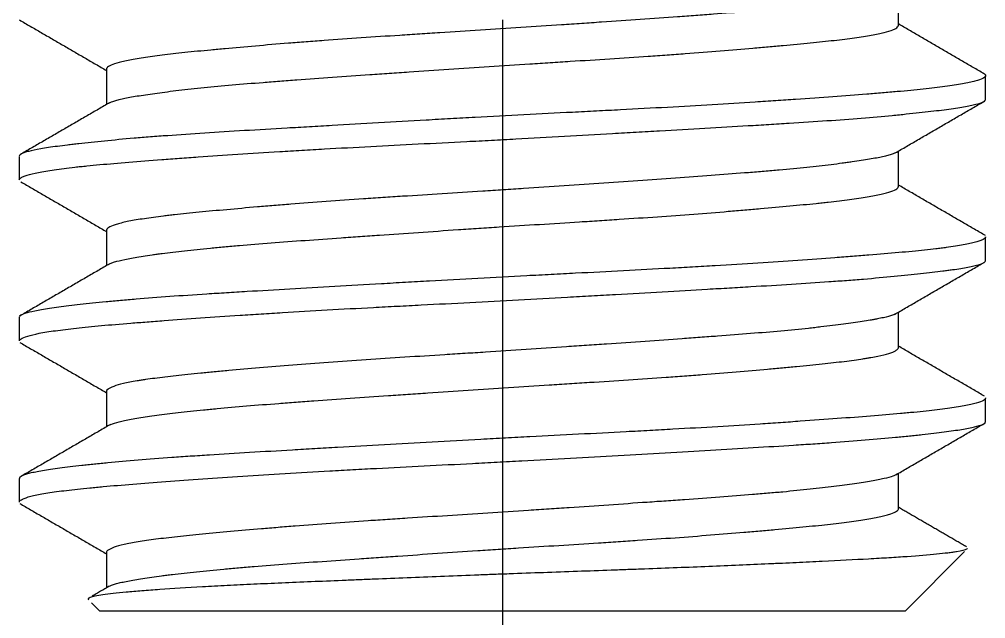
# Model space of a CAD drawing. Extents: x 0 to 1128, y 0 to 827.
# Drawn here: x 707.6 to 713.6, y 201.73 to 205.45 of the extents above; entities that cross this region are included whole.
import ezdxf

# ---------------------------------------------------------------- set-up
doc = ezdxf.new("R2010")
doc.units = 0
doc.header["$LTSCALE"] = 10
doc.header["$MEASUREMENT"] = 0
doc.linetypes.add('CENTER', pattern=[2, 1.25, -0.25, 0.25, -0.25])
doc.layers.add('1', color=7, linetype='CONTINUOUS')

msp = doc.modelspace()

# ---------------------------------------------------------------- linework, layer by layer
at = {"layer": '1', "color": 1, "linetype": 'CENTER', "lineweight": -3, "ltscale": 3}
msp.add_line((710.6018, 430.4493), (710.6018, 195.1403), dxfattribs=at)
at = {"layer": '1', "color": 7, "linetype": 'Continuous', "lineweight": -3}
for p, q in [((713.0603, 205.4149), (713.0603, 205.6351)), ((708.1433, 205.1438), (708.1433, 204.9242)), ((713.6018, 204.9567), (713.6018, 205.1029)), ((713.0603, 204.4154), (713.0603, 204.635)), ((707.6018, 204.6022), (707.6018, 204.4571)), ((708.1433, 204.1441), (708.1433, 203.9241)), ((713.6018, 203.9567), (713.6018, 204.1022)), ((707.6018, 203.6029), (707.6018, 203.4564)), ((713.0603, 203.4151), (713.0603, 203.6352)), ((708.1433, 203.1442), (708.1433, 202.9238)), ((713.6018, 202.9571), (713.6018, 203.1024)), ((713.0603, 202.415), (713.0603, 202.6351)), ((707.6018, 202.6021), (707.6018, 202.4569)), ((708.1433, 202.1437), (708.1433, 201.9241)), ((713.1018, 201.7796), (713.4713, 202.1491)), ((708.0505, 201.831), (708.1018, 201.7796)), ((713.1018, 201.7796), (708.1018, 201.7796))]:
    msp.add_line(p, q, dxfattribs=at)
for points, knots in [([(713.0494, 205.6288), (713.0423, 205.624), (713.0199, 205.6142), (712.9824, 205.6043), (712.9345, 205.5938), (712.9063, 205.5884), (712.8575, 205.5802), (712.8403, 205.5775), (712.804, 205.5719), (712.7849, 205.5692), (712.725, 205.5608), (712.6377, 205.5496), (712.5233, 205.5369), (712.4538, 205.5298), (712.4256, 205.527), (712.4113, 205.5256), (712.3678, 205.5214), (712.3381, 205.5187), (712.247, 205.5105), (712.1201, 205.5), (711.9826, 205.4895), (711.8755, 205.4816), (711.8391, 205.479), (711.7834, 205.475), (711.7647, 205.4736), (711.7271, 205.4709), (711.7082, 205.4696), (711.6134, 205.4628), (711.4588, 205.452), (711.2986, 205.4408), (711.1763, 205.4324), (711.1147, 205.4281), (711.0523, 205.4238), (711.0104, 205.4209), (710.9894, 205.4195), (710.8844, 205.4123), (710.8005, 205.4066), (710.6326, 205.3955), (710.5486, 205.3901), (710.3808, 205.3794), (710.297, 205.3742), (710.1922, 205.3676), (710.1712, 205.3663), (710.1294, 205.3637), (710.067, 205.3597), (710.0054, 205.3558), (709.8834, 205.3479), (709.7236, 205.3373), (709.5697, 205.3265), (709.4565, 205.3181), (709.419, 205.3153), (709.3452, 205.3097), (709.309, 205.3069), (709.2024, 205.2984), (709.0658, 205.2871), (708.94, 205.2759), (708.8498, 205.2676), (708.8204, 205.2649), (708.763, 205.2595), (708.7349, 205.2568), (708.6539, 205.2489), (708.5533, 205.2384), (708.4244, 205.2227), (708.3531, 205.2118), (708.3055, 205.2035), (708.2906, 205.2008), (708.2632, 205.1952), (708.2505, 205.1924), (708.2157, 205.184), (708.1777, 205.1727), (708.1538, 205.1599), (708.1473, 205.1528), (708.1452, 205.15), (708.1444, 205.1486), (708.1436, 205.1462), (708.1434, 205.1453), (708.1434, 205.1443)], [0, 0, 0, 0, 0.030303, 0.064124, 0.064124, 0.097944, 0.097944, 0.114854, 0.114854, 0.131765, 0.131765, 0.165585, 0.199405, 0.20786, 0.20786, 0.216315, 0.216315, 0.233226, 0.233226, 0.267046, 0.300866, 0.300866, 0.317777, 0.317777, 0.326232, 0.326232, 0.334687, 0.334687, 0.368507, 0.402327, 0.402327, 0.419238, 0.427693, 0.427693, 0.436148, 0.436148, 0.469968, 0.469968, 0.503789, 0.503789, 0.537609, 0.537609, 0.546064, 0.546064, 0.554519, 0.571429, 0.571429, 0.60525, 0.63907, 0.63907, 0.65598, 0.65598, 0.67289, 0.67289, 0.706711, 0.740531, 0.740531, 0.757441, 0.757441, 0.774351, 0.774351, 0.808172, 0.841992, 0.875813, 0.875813, 0.892723, 0.892723, 0.909633, 0.909633, 0.943453, 0.977274, 0.985729, 0.985729, 0.994184, 0.994184, 1, 1, 1, 1]), ([(708.1582, 204.9328), (708.1666, 204.9376), (708.1786, 204.9423), (708.2025, 204.9497), (708.2168, 204.9536), (708.2336, 204.9575), (708.2453, 204.9602), (708.2515, 204.9615), (708.2834, 204.9682), (708.3425, 204.9789), (708.454, 204.9953), (708.5436, 205.0066), (708.6167, 205.0151), (708.6421, 205.018), (708.6943, 205.0236), (708.7211, 205.0265), (708.8039, 205.0348), (708.8621, 205.0403), (708.9844, 205.051), (709.0485, 205.0563), (709.1492, 205.0641), (709.1835, 205.0668), (709.2537, 205.0721), (709.2893, 205.0747), (709.3973, 205.0826), (709.5449, 205.0932), (709.6997, 205.104), (709.8184, 205.1123), (709.8584, 205.1151), (709.9394, 205.1207), (709.9805, 205.1236), (710.1037, 205.1321), (710.2689, 205.1435), (710.4357, 205.1547), (710.6032, 205.1658), (710.6874, 205.1712), (710.7931, 205.1779), (710.8143, 205.1792), (710.8564, 205.1818), (710.9194, 205.1858), (710.9818, 205.1897), (711.1058, 205.1975), (711.2691, 205.2079), (711.4481, 205.2198), (711.5459, 205.2266), (711.5848, 205.2293), (711.6043, 205.2307), (711.6621, 205.2348), (711.7, 205.2376), (711.8119, 205.2459), (711.9564, 205.257), (712.0914, 205.2683), (712.1891, 205.2767), (712.2211, 205.2796), (712.2682, 205.2838), (712.2837, 205.2852), (712.3144, 205.2879), (712.3295, 205.2893), (712.4039, 205.2961), (712.5161, 205.3067), (712.6147, 205.3171), (712.6835, 205.325), (712.7055, 205.3276), (712.748, 205.3329), (712.7683, 205.3356), (712.8265, 205.3437), (712.8958, 205.3545), (712.9751, 205.3711), (713.0117, 205.3824), (713.0328, 205.391), (713.0389, 205.3938), (713.0487, 205.3995), (713.0525, 205.4024), (713.0587, 205.4088), (713.0605, 205.4125), (713.0603, 205.416)], [0, 0, 0, 0, 0.030844, 0.030844, 0.047754, 0.056209, 0.056209, 0.064664, 0.064664, 0.098485, 0.132305, 0.166125, 0.166125, 0.183036, 0.183036, 0.199946, 0.199946, 0.233766, 0.233766, 0.267586, 0.267586, 0.284497, 0.284497, 0.301407, 0.301407, 0.335227, 0.369047, 0.369047, 0.385958, 0.385958, 0.402868, 0.402868, 0.436688, 0.470508, 0.470508, 0.504329, 0.504329, 0.512784, 0.512784, 0.521239, 0.538149, 0.538149, 0.57197, 0.60579, 0.614245, 0.614245, 0.6227, 0.6227, 0.63961, 0.63961, 0.673431, 0.707251, 0.707251, 0.724161, 0.724161, 0.732616, 0.732616, 0.741071, 0.741071, 0.774892, 0.808712, 0.808712, 0.825622, 0.825622, 0.842532, 0.842532, 0.876353, 0.910173, 0.943993, 0.943993, 0.960903, 0.960903, 0.977814, 0.977814, 1, 1, 1, 1]), ([(713.5827, 205.1206), (713.5848, 205.1196), (713.5869, 205.1186), (713.5934, 205.115), (713.5969, 205.1124), (713.6002, 205.1084), (713.6009, 205.1071), (713.6018, 205.1044), (713.6024, 205.0977), (713.5889, 205.0852), (713.5569, 205.0739), (713.5148, 205.0626), (713.4887, 205.057), (713.4417, 205.0486), (713.4249, 205.0459), (713.3889, 205.0404), (713.3698, 205.0377), (713.3089, 205.0297), (713.2188, 205.0192), (713.1107, 205.009), (713.0374, 205.0026), (713.0224, 205.0013), (712.9919, 204.9987), (712.9764, 204.9974), (712.9291, 204.9935), (712.8967, 204.9909), (712.7969, 204.9831), (712.7268, 204.9778), (712.5798, 204.9669), (712.5028, 204.9614), (712.3821, 204.9529), (712.341, 204.9501), (712.278, 204.9459), (712.2567, 204.9445), (712.2139, 204.9416), (712.1062, 204.9346), (711.9064, 204.9222), (711.7207, 204.9116), (711.5309, 204.9011), (711.4339, 204.8959), (711.2853, 204.8882), (711.2355, 204.8856), (711.136, 204.8805), (711.0861, 204.878), (710.9361, 204.8703), (710.8358, 204.8652), (710.6344, 204.8548), (710.5333, 204.8494), (710.4064, 204.8424), (710.3811, 204.841), (710.3302, 204.8382), (710.3048, 204.8368), (710.2287, 204.8325), (710.1784, 204.8297), (710.0283, 204.8212), (709.831, 204.8099), (709.6388, 204.7989), (709.4967, 204.7908), (709.4497, 204.7881), (709.3796, 204.784), (709.3563, 204.7827), (709.3101, 204.78), (709.1953, 204.7733), (708.997, 204.7617), (708.7498, 204.7465), (708.5966, 204.7361), (708.4861, 204.728), (708.4502, 204.7253), (708.3807, 204.7198), (708.347, 204.7171), (708.249, 204.7087), (708.1265, 204.6975), (708.0204, 204.6864), (707.9593, 204.6795), (707.9474, 204.6781), (707.924, 204.6753), (707.9125, 204.6739), (707.8792, 204.6698), (707.8583, 204.6671), (707.7991, 204.6591), (707.73, 204.6487), (707.6804, 204.6385), (707.6505, 204.6308), (707.6418, 204.6283), (707.6268, 204.6232), (707.6206, 204.6206), (707.6066, 204.6131), (707.602, 204.6083), (707.6018, 204.6033)], [0, 0, 0, 0, 0.005976, 0.005976, 0.021539, 0.021539, 0.02932, 0.02932, 0.037102, 0.068227, 0.099353, 0.099353, 0.130478, 0.130478, 0.146041, 0.146041, 0.161604, 0.161604, 0.192729, 0.223854, 0.223854, 0.231636, 0.231636, 0.239417, 0.239417, 0.25498, 0.25498, 0.286105, 0.286105, 0.317231, 0.317231, 0.332794, 0.332794, 0.340575, 0.340575, 0.348356, 0.379482, 0.410607, 0.410607, 0.441733, 0.441733, 0.457296, 0.457296, 0.472858, 0.472858, 0.503984, 0.503984, 0.535109, 0.535109, 0.542891, 0.542891, 0.550672, 0.550672, 0.566235, 0.566235, 0.59736, 0.628486, 0.628486, 0.644048, 0.644048, 0.65183, 0.65183, 0.659611, 0.690737, 0.721862, 0.752988, 0.752988, 0.76855, 0.76855, 0.784113, 0.784113, 0.815239, 0.846364, 0.846364, 0.854145, 0.854145, 0.861927, 0.861927, 0.87749, 0.87749, 0.908615, 0.93974, 0.93974, 0.955303, 0.955303, 0.970866, 0.970866, 1, 1, 1, 1]), ([(707.6018, 204.4565), (707.602, 204.4606), (707.6051, 204.4648), (707.6152, 204.4719), (707.6205, 204.4747), (707.6337, 204.4804), (707.6416, 204.4832), (707.6691, 204.4918), (707.7157, 204.503), (707.8143, 204.5194), (707.8994, 204.53), (707.9588, 204.5366), (707.971, 204.538), (707.9959, 204.5406), (708.034, 204.5445), (708.0744, 204.5483), (708.1583, 204.556), (708.2781, 204.5662), (708.414, 204.5766), (708.5039, 204.5834), (708.5222, 204.5847), (708.5592, 204.5875), (708.578, 204.5889), (708.635, 204.593), (708.6736, 204.5958), (708.7918, 204.6042), (708.9549, 204.6155), (709.1289, 204.6265), (709.2636, 204.6348), (709.3091, 204.6375), (709.4017, 204.6429), (709.4488, 204.6456), (709.5908, 204.6536), (709.7826, 204.664), (710.0773, 204.6792), (710.2784, 204.6894), (710.4056, 204.6959), (710.4311, 204.6972), (710.482, 204.6999), (710.5075, 204.7012), (710.5837, 204.7052), (710.6343, 204.7079), (710.7859, 204.7161), (710.9868, 204.7273), (711.1856, 204.7386), (711.3092, 204.7456), (711.3339, 204.747), (711.3832, 204.7499), (711.4078, 204.7513), (711.4814, 204.7555), (711.5299, 204.7583), (711.6737, 204.7665), (711.8611, 204.7773), (712.0397, 204.7877), (712.1704, 204.7954), (712.2134, 204.798), (712.2983, 204.8032), (712.3403, 204.8058), (712.4633, 204.8135), (712.5417, 204.8186), (712.6912, 204.8291), (712.7623, 204.8345), (712.8975, 204.8455), (712.9614, 204.8511), (713.0368, 204.8581), (713.0516, 204.8596), (713.0807, 204.8624), (713.1235, 204.8666), (713.1636, 204.8708), (713.2403, 204.8791), (713.3334, 204.89), (713.4083, 204.9006), (713.4575, 204.9085), (713.4727, 204.9111), (713.5007, 204.9163), (713.5135, 204.9189), (713.5477, 204.9265), (713.5831, 204.9366), (713.5983, 204.9469), (713.6016, 204.9536), (713.6019, 204.9551), (713.6018, 204.9566)], [0, 0, 0, 0, 0.024742, 0.024742, 0.04085, 0.04085, 0.056958, 0.056958, 0.089175, 0.121391, 0.153608, 0.153608, 0.161662, 0.161662, 0.169716, 0.185824, 0.185824, 0.218041, 0.250257, 0.250257, 0.258311, 0.258311, 0.266365, 0.266365, 0.282474, 0.282474, 0.31469, 0.346907, 0.346907, 0.363015, 0.363015, 0.379123, 0.379123, 0.41134, 0.443556, 0.475773, 0.475773, 0.483827, 0.483827, 0.491881, 0.491881, 0.507989, 0.507989, 0.540206, 0.572422, 0.572422, 0.580476, 0.580476, 0.58853, 0.58853, 0.604639, 0.604639, 0.636855, 0.669072, 0.669072, 0.68518, 0.68518, 0.701288, 0.701288, 0.733505, 0.733505, 0.765721, 0.765721, 0.797938, 0.797938, 0.805992, 0.805992, 0.814046, 0.830154, 0.830154, 0.862371, 0.894587, 0.894587, 0.910695, 0.910695, 0.926804, 0.926804, 0.95902, 0.991237, 0.991237, 1, 1, 1, 1]), ([(713.0465, 204.627), (713.0401, 204.6232), (713.0315, 204.6195), (713.0169, 204.6144), (713.0129, 204.6131), (713.0042, 204.6105), (712.9904, 204.6065), (712.9743, 204.6026), (712.939, 204.5947), (712.8839, 204.5841), (712.8038, 204.5717), (712.753, 204.5647), (712.7321, 204.5619), (712.7214, 204.5605), (712.6886, 204.5563), (712.6659, 204.5534), (712.5952, 204.5449), (712.5448, 204.5393), (712.4374, 204.5281), (712.3804, 204.5225), (712.29, 204.5143), (712.259, 204.5117), (712.1954, 204.5063), (712.1627, 204.5036), (712.063, 204.4957), (711.9257, 204.4852), (711.7797, 204.4747), (711.6294, 204.464), (711.5521, 204.4585), (711.3929, 204.4474), (711.3123, 204.4418), (711.1497, 204.4305), (710.9855, 204.4192), (710.818, 204.4078), (710.6911, 204.3994), (710.6485, 204.3966), (710.5636, 204.3911), (710.5213, 204.3884), (710.395, 204.3803), (710.2278, 204.3699), (710.0631, 204.3595), (709.9406, 204.3516), (709.8999, 204.349), (709.8391, 204.3449), (709.8189, 204.3436), (709.7788, 204.3409), (709.7588, 204.3396), (709.6598, 204.3328), (709.5055, 204.322), (709.3591, 204.3108), (709.2524, 204.3024), (709.1998, 204.2981), (709.1484, 204.2939), (709.1143, 204.291), (709.0974, 204.2896), (709.014, 204.2825), (708.9505, 204.2768), (708.8299, 204.2659), (708.7727, 204.2605), (708.6647, 204.2499), (708.6138, 204.2447), (708.5543, 204.2381), (708.5425, 204.2368), (708.5196, 204.2341), (708.486, 204.2301), (708.4547, 204.2262), (708.395, 204.2182), (708.3234, 204.2074), (708.2606, 204.195), (708.232, 204.1879), (708.221, 204.1851), (708.2158, 204.1836), (708.201, 204.1793), (708.1922, 204.1765), (708.1691, 204.1679), (708.1581, 204.1622), (708.146, 204.1522), (708.1433, 204.1478), (708.1433, 204.1435)], [0, 0, 0, 0, 0.024132, 0.024132, 0.032606, 0.032606, 0.041079, 0.058026, 0.058026, 0.09192, 0.125813, 0.134287, 0.134287, 0.14276, 0.14276, 0.159707, 0.159707, 0.193601, 0.193601, 0.227495, 0.227495, 0.244441, 0.244441, 0.261388, 0.261388, 0.295282, 0.329176, 0.329176, 0.363069, 0.363069, 0.396963, 0.396963, 0.430857, 0.46475, 0.46475, 0.481697, 0.481697, 0.498644, 0.498644, 0.532538, 0.566432, 0.566432, 0.583378, 0.583378, 0.591852, 0.591852, 0.600325, 0.600325, 0.634219, 0.668113, 0.668113, 0.68506, 0.693533, 0.693533, 0.702006, 0.702006, 0.7359, 0.7359, 0.769794, 0.769794, 0.803687, 0.803687, 0.812161, 0.812161, 0.820634, 0.837581, 0.837581, 0.871475, 0.905369, 0.913842, 0.913842, 0.922315, 0.922315, 0.939262, 0.939262, 0.973156, 0.973156, 1, 1, 1, 1]), ([(708.1562, 203.9316), (708.1581, 203.9328), (708.1603, 203.934), (708.1679, 203.9378), (708.1743, 203.9404), (708.1892, 203.9457), (708.1977, 203.9483), (708.2263, 203.9561), (708.2726, 203.9666), (708.3351, 203.9773), (708.3881, 203.9855), (708.4067, 203.9883), (708.4364, 203.9925), (708.4465, 203.9939), (708.4672, 203.9967), (708.4777, 203.9981), (708.5316, 204.0051), (708.6247, 204.0164), (708.7312, 204.0276), (708.8162, 204.0359), (708.86, 204.04), (708.9057, 204.0441), (708.9366, 204.0468), (708.9523, 204.0482), (709.0314, 204.0549), (709.1628, 204.0654), (709.3738, 204.081), (709.5237, 204.0916), (709.6203, 204.0985), (709.6398, 204.0998), (709.679, 204.1026), (709.7379, 204.1067), (709.7974, 204.1109), (709.9171, 204.1192), (710.0787, 204.1304), (710.2442, 204.1418), (710.3698, 204.1503), (710.412, 204.1531), (710.4967, 204.1588), (710.5389, 204.1615), (710.6652, 204.1698), (710.749, 204.1751), (710.9157, 204.1856), (710.9986, 204.1907), (711.1222, 204.1986), (711.1633, 204.2012), (711.2453, 204.2064), (711.2862, 204.2091), (711.4075, 204.2171), (711.5653, 204.2277), (711.791, 204.2441), (711.9341, 204.2554), (712.0212, 204.2625), (712.0385, 204.2639), (712.0726, 204.2668), (712.1232, 204.271), (712.1721, 204.2753), (712.2675, 204.2836), (712.3281, 204.2891), (712.4433, 204.2999), (712.5116, 204.3064), (712.575, 204.313), (712.6, 204.3157), (712.6123, 204.317), (712.6484, 204.321), (712.6715, 204.3236), (712.7378, 204.3315), (712.8185, 204.342), (712.8837, 204.3529), (712.9268, 204.3612), (712.9402, 204.3639), (712.9588, 204.3682), (712.9647, 204.3696), (712.9761, 204.3724), (712.9815, 204.3738), (713.0071, 204.3809), (713.0395, 204.3923), (713.0549, 204.4035), (713.0597, 204.4113), (713.0604, 204.4136), (713.0603, 204.4158)], [0, 0, 0, 0, 0.007559, 0.007559, 0.024433, 0.024433, 0.041307, 0.041307, 0.075054, 0.108801, 0.108801, 0.125675, 0.125675, 0.134112, 0.134112, 0.142548, 0.142548, 0.176296, 0.210043, 0.210043, 0.226917, 0.235353, 0.235353, 0.24379, 0.24379, 0.277538, 0.311285, 0.345032, 0.345032, 0.353469, 0.353469, 0.361906, 0.378779, 0.378779, 0.412527, 0.446274, 0.446274, 0.463148, 0.463148, 0.480021, 0.480021, 0.513769, 0.513769, 0.547516, 0.547516, 0.56439, 0.56439, 0.581263, 0.581263, 0.61501, 0.648758, 0.682505, 0.682505, 0.690942, 0.690942, 0.699379, 0.716252, 0.716252, 0.75, 0.75, 0.783747, 0.792184, 0.792184, 0.800621, 0.800621, 0.817494, 0.817494, 0.851241, 0.884989, 0.884989, 0.901862, 0.901862, 0.910299, 0.910299, 0.918736, 0.918736, 0.952483, 0.986231, 0.986231, 1, 1, 1, 1]), ([(713.6018, 204.1032), (713.6018, 204.103), (713.6018, 204.1029), (713.6017, 204.0974), (713.5965, 204.0918), (713.5834, 204.0848), (713.5804, 204.0833), (713.5739, 204.0805), (713.5631, 204.0762), (713.5496, 204.072), (713.5188, 204.0635), (713.468, 204.0524), (713.3977, 204.0415), (713.3475, 204.0348), (713.3371, 204.0334), (713.3158, 204.0307), (713.3048, 204.0294), (713.271, 204.0254), (713.2474, 204.0228), (713.1734, 204.015), (713.0664, 204.0048), (712.9428, 203.9946), (712.8438, 203.9868), (712.8098, 203.9842), (712.7396, 203.9788), (712.7033, 203.9761), (712.5925, 203.9679), (712.4388, 203.9567), (712.1906, 203.9399), (712.0134, 203.9288), (711.8988, 203.922), (711.8757, 203.9206), (711.8294, 203.9179), (711.7596, 203.9138), (711.6891, 203.9099), (711.5469, 203.902), (711.3545, 203.8917), (711.1565, 203.8816), (711.031, 203.8752), (711.0058, 203.8739), (710.9552, 203.8713), (710.9298, 203.87), (710.8537, 203.8661), (710.8029, 203.8635), (710.6511, 203.8557), (710.5501, 203.8503), (710.3489, 203.8393), (710.2485, 203.8337), (710.0985, 203.8252), (710.0486, 203.8224), (709.9489, 203.8167), (709.899, 203.8138), (709.7512, 203.8054), (709.5581, 203.7943), (709.2803, 203.7783), (709.1029, 203.7679), (708.9946, 203.7614), (708.9731, 203.7601), (708.9305, 203.7575), (708.8673, 203.7537), (708.806, 203.7498), (708.6861, 203.7421), (708.6096, 203.737), (708.4634, 203.7264), (708.3937, 203.721), (708.3109, 203.714), (708.2946, 203.7126), (708.2624, 203.7098), (708.2465, 203.7084), (708.1996, 203.7041), (708.1694, 203.7013), (708.0825, 203.6929), (707.9756, 203.6817), (707.8866, 203.6709), (707.8265, 203.6629), (707.8077, 203.6602), (707.7722, 203.6549), (707.7556, 203.6523), (707.7097, 203.6444), (707.6588, 203.6342), (707.6127, 203.6191), (707.602, 203.6087), (707.6018, 203.6032), (707.6018, 203.6031), (707.6018, 203.603)], [0, 0, 0, 0, 0.000774, 0.000774, 0.03299, 0.03299, 0.041045, 0.041045, 0.049099, 0.065207, 0.065207, 0.097423, 0.12964, 0.12964, 0.137694, 0.137694, 0.145748, 0.145748, 0.161856, 0.161856, 0.194073, 0.226289, 0.226289, 0.242398, 0.242398, 0.258506, 0.258506, 0.290723, 0.322939, 0.355156, 0.355156, 0.36321, 0.36321, 0.371264, 0.387372, 0.387372, 0.419589, 0.451805, 0.451805, 0.459859, 0.459859, 0.467913, 0.467913, 0.484022, 0.484022, 0.516238, 0.516238, 0.548455, 0.548455, 0.564563, 0.564563, 0.580671, 0.580671, 0.612888, 0.645104, 0.677321, 0.677321, 0.685375, 0.685375, 0.693429, 0.709537, 0.709537, 0.741754, 0.741754, 0.77397, 0.77397, 0.782024, 0.782024, 0.790078, 0.790078, 0.806187, 0.806187, 0.838403, 0.87062, 0.87062, 0.886728, 0.886728, 0.902836, 0.902836, 0.935053, 0.967269, 0.999486, 0.999486, 1, 1, 1, 1]), ([(707.6019, 203.4572), (707.6019, 203.4574), (707.6019, 203.4575), (707.6022, 203.4591), (707.6028, 203.4605), (707.6055, 203.4646), (707.6086, 203.4674), (707.6216, 203.4758), (707.6491, 203.4871), (707.6965, 203.4983), (707.7396, 203.5067), (707.7552, 203.5094), (707.7891, 203.5149), (707.8073, 203.5177), (707.8653, 203.5258), (707.9516, 203.5364), (708.1073, 203.5518), (708.2287, 203.562), (708.3103, 203.5685), (708.3269, 203.5698), (708.3604, 203.5724), (708.4114, 203.5764), (708.4642, 203.5804), (708.5723, 203.5885), (708.7231, 203.5995), (708.887, 203.6108), (708.9937, 203.6178), (709.0152, 203.6192), (709.0587, 203.622), (709.0807, 203.6234), (709.147, 203.6276), (709.1916, 203.6304), (709.327, 203.6386), (709.5111, 203.6493), (709.7025, 203.6597), (709.8489, 203.6674), (709.8981, 203.6699), (709.9975, 203.6751), (710.0478, 203.6777), (710.1983, 203.6853), (710.2988, 203.6904), (710.5, 203.7008), (710.6007, 203.7061), (710.8025, 203.717), (710.9036, 203.7226), (711.03, 203.7298), (711.0553, 203.7312), (711.1056, 203.734), (711.1807, 203.7383), (711.255, 203.7425), (711.4023, 203.7509), (711.5956, 203.762), (711.7828, 203.7728), (711.8978, 203.7794), (711.9207, 203.7808), (711.9663, 203.7834), (711.989, 203.7848), (712.0566, 203.7887), (712.1008, 203.7913), (712.2312, 203.7991), (712.3989, 203.8092), (712.5543, 203.8195), (712.6662, 203.8274), (712.7028, 203.83), (712.7742, 203.8355), (712.8092, 203.8383), (712.9107, 203.8466), (713.0373, 203.8578), (713.2019, 203.8746), (713.2946, 203.8855), (713.347, 203.8923), (713.3573, 203.8937), (713.377, 203.8964), (713.4057, 203.9004), (713.4315, 203.9043), (713.4795, 203.9121), (713.5336, 203.9223), (713.568, 203.9324), (713.5832, 203.9389), (713.586, 203.9401), (713.5908, 203.9427), (713.5929, 203.944), (713.5982, 203.948), (713.6004, 203.9506), (713.6017, 203.9543), (713.6018, 203.9553), (713.6018, 203.9564)], [0, 0, 0, 0, 0.001097, 0.001097, 0.009168, 0.009168, 0.025309, 0.025309, 0.057592, 0.089875, 0.089875, 0.106017, 0.106017, 0.122158, 0.122158, 0.154442, 0.186725, 0.219008, 0.219008, 0.227078, 0.227078, 0.235149, 0.251291, 0.251291, 0.283574, 0.315857, 0.315857, 0.323928, 0.323928, 0.331998, 0.331998, 0.34814, 0.34814, 0.380423, 0.412706, 0.412706, 0.428848, 0.428848, 0.444989, 0.444989, 0.477272, 0.477272, 0.509555, 0.509555, 0.541838, 0.541838, 0.549909, 0.549909, 0.55798, 0.574121, 0.574121, 0.606404, 0.638687, 0.638687, 0.646758, 0.646758, 0.654829, 0.654829, 0.67097, 0.67097, 0.703253, 0.735537, 0.735537, 0.751678, 0.751678, 0.76782, 0.76782, 0.800103, 0.832386, 0.864669, 0.864669, 0.87274, 0.87274, 0.88081, 0.896952, 0.896952, 0.929235, 0.961518, 0.961518, 0.969589, 0.969589, 0.977659, 0.977659, 0.993801, 0.993801, 1, 1, 1, 1]), ([(713.0429, 203.625), (713.0376, 203.6222), (713.0189, 203.6142), (712.9903, 203.6063), (712.9558, 203.5984), (712.9432, 203.5957), (712.9227, 203.5917), (712.9155, 203.5903), (712.9008, 203.5876), (712.8933, 203.5863), (712.8541, 203.5795), (712.7837, 203.5686), (712.6984, 203.5574), (712.6287, 203.5489), (712.5924, 203.5447), (712.554, 203.5404), (712.5279, 203.5376), (712.5146, 203.5361), (712.4471, 203.529), (712.3902, 203.5234), (712.2707, 203.5126), (712.1455, 203.502), (712.0088, 203.4915), (711.9197, 203.4849), (711.9016, 203.4836), (711.8654, 203.4809), (711.8106, 203.4769), (711.755, 203.4729), (711.6424, 203.4649), (711.489, 203.4541), (711.3092, 203.4416), (711.2067, 203.4345), (711.1655, 203.4316), (711.1447, 203.4302), (711.0824, 203.4259), (711.0408, 203.423), (710.9159, 203.4145), (710.8323, 203.4088), (710.6648, 203.3976), (710.5808, 203.3921), (710.4544, 203.3841), (710.4123, 203.3814), (710.3278, 203.3761), (710.2855, 203.3735), (710.1597, 203.3656), (709.9944, 203.3552), (709.834, 203.3447), (709.6761, 203.3339), (709.5984, 203.3285), (709.4455, 203.3174), (709.3716, 203.3118), (709.2289, 203.3005), (709.0912, 203.2892), (708.9636, 203.278), (708.8718, 203.2697), (708.8417, 203.2669), (708.7835, 203.2615), (708.7553, 203.2588), (708.6735, 203.2508), (708.5714, 203.2404), (708.4834, 203.2299), (708.4228, 203.2219), (708.4035, 203.2192), (708.376, 203.2151), (708.367, 203.2138), (708.3496, 203.211), (708.3412, 203.2097), (708.3005, 203.2028), (708.2438, 203.1918), (708.2036, 203.1805), (708.1797, 203.172), (708.1694, 203.1677), (708.1614, 203.1634), (708.1566, 203.1605), (708.1545, 203.1591), (708.1468, 203.1532), (708.1438, 203.1488), (708.1434, 203.1445)], [0, 0, 0, 0, 0.018013, 0.052129, 0.052129, 0.069187, 0.069187, 0.077716, 0.077716, 0.086245, 0.086245, 0.120361, 0.154476, 0.154476, 0.171534, 0.180063, 0.180063, 0.188592, 0.188592, 0.222708, 0.222708, 0.256823, 0.290939, 0.290939, 0.299468, 0.299468, 0.307997, 0.325055, 0.325055, 0.359171, 0.393286, 0.401815, 0.401815, 0.410344, 0.410344, 0.427402, 0.427402, 0.461518, 0.461518, 0.495633, 0.495633, 0.512691, 0.512691, 0.529749, 0.529749, 0.563865, 0.597981, 0.597981, 0.632096, 0.632096, 0.666212, 0.666212, 0.700328, 0.734443, 0.734443, 0.751501, 0.751501, 0.768559, 0.768559, 0.802675, 0.836791, 0.836791, 0.853848, 0.853848, 0.862377, 0.862377, 0.870906, 0.870906, 0.905022, 0.939138, 0.939138, 0.956196, 0.964724, 0.964724, 0.973253, 0.973253, 1, 1, 1, 1]), ([(708.1635, 202.9356), (708.1658, 202.9367), (708.18, 202.943), (708.2003, 202.9493), (708.2422, 202.9598), (708.2674, 202.9651), (708.3265, 202.9759), (708.3933, 202.9868), (708.5157, 203.0034), (708.6121, 203.0147), (708.6901, 203.0232), (708.7171, 203.026), (708.7725, 203.0317), (708.801, 203.0345), (708.8884, 203.0427), (708.9495, 203.048), (709.0773, 203.0586), (709.1439, 203.0638), (709.2481, 203.0716), (709.2836, 203.0743), (709.3379, 203.0783), (709.3561, 203.0796), (709.3928, 203.0823), (709.4112, 203.0836), (709.5039, 203.0903), (709.6554, 203.101), (709.813, 203.112), (709.9336, 203.1203), (709.9944, 203.1246), (710.0562, 203.1288), (710.0976, 203.1317), (710.1184, 203.1331), (710.2224, 203.1403), (710.3057, 203.146), (710.4726, 203.1572), (710.5563, 203.1627), (710.7238, 203.1735), (710.8077, 203.1788), (710.9128, 203.1854), (710.9339, 203.1867), (710.9758, 203.1893), (711.0385, 203.1933), (711.1005, 203.1972), (711.2234, 203.205), (711.3847, 203.2154), (711.5408, 203.2262), (711.656, 203.2344), (711.6941, 203.2371), (711.7694, 203.2427), (711.8064, 203.2455), (711.9155, 203.2539), (712.0557, 203.2652), (712.1856, 203.2764), (712.2792, 203.2847), (712.3098, 203.2875), (712.3696, 203.293), (712.3989, 203.2957), (712.4839, 203.3038), (712.5899, 203.3142), (712.7275, 203.3299), (712.8051, 203.3405), (712.8489, 203.3473), (712.8575, 203.3487), (712.874, 203.3514), (712.8979, 203.3556), (712.9195, 203.3597), (712.9595, 203.368), (713.0045, 203.3792), (713.0365, 203.392), (713.0477, 203.3991), (713.0517, 203.4019), (713.0534, 203.4034), (713.0576, 203.4076), (713.0594, 203.4104), (713.0602, 203.414), (713.0603, 203.4149), (713.0603, 203.4158)], [0, 0, 0, 0, 0.007352, 0.041394, 0.041394, 0.075435, 0.075435, 0.109477, 0.143518, 0.177559, 0.177559, 0.19458, 0.19458, 0.211601, 0.211601, 0.245642, 0.245642, 0.279683, 0.279683, 0.296704, 0.296704, 0.305214, 0.305214, 0.313725, 0.313725, 0.347766, 0.381808, 0.381808, 0.398828, 0.407339, 0.407339, 0.415849, 0.415849, 0.44989, 0.44989, 0.483932, 0.483932, 0.517973, 0.517973, 0.526483, 0.526483, 0.534994, 0.552014, 0.552014, 0.586056, 0.620097, 0.620097, 0.637118, 0.637118, 0.654138, 0.654138, 0.68818, 0.722221, 0.722221, 0.739242, 0.739242, 0.756263, 0.756263, 0.790304, 0.824345, 0.858387, 0.858387, 0.866897, 0.866897, 0.875407, 0.892428, 0.892428, 0.926469, 0.960511, 0.969021, 0.969021, 0.977531, 0.977531, 0.994552, 0.994552, 1, 1, 1, 1]), ([(713.6018, 203.1038), (713.6018, 203.1038), (713.6018, 203.1037), (713.6022, 203.0983), (713.5929, 203.0873), (713.5633, 203.076), (713.5334, 203.0675), (713.5222, 203.0646), (713.497, 203.059), (713.4833, 203.0562), (713.4384, 203.0478), (713.3691, 203.0369), (713.2812, 203.0264), (713.2083, 203.0186), (713.1701, 203.0147), (713.1292, 203.0109), (713.1013, 203.0083), (713.0871, 203.007), (713.0148, 203.0005), (712.9532, 202.9954), (712.8225, 202.9851), (712.7535, 202.9798), (712.608, 202.969), (712.5315, 202.9634), (712.4312, 202.9564), (712.4109, 202.9549), (712.3699, 202.9521), (712.308, 202.9479), (712.2448, 202.9437), (712.1165, 202.9353), (711.9408, 202.9243), (711.7556, 202.9136), (711.6132, 202.9056), (711.5651, 202.903), (711.4678, 202.8978), (711.4189, 202.8952), (711.2718, 202.8875), (711.0741, 202.8773), (710.8736, 202.8672), (710.7222, 202.8593), (710.6715, 202.8567), (710.5953, 202.8527), (710.5698, 202.8513), (710.5188, 202.8486), (710.4932, 202.8472), (710.3659, 202.8402), (710.2651, 202.8346), (710.0655, 202.8233), (709.8679, 202.8121), (709.6742, 202.801), (709.5545, 202.7941), (709.5305, 202.7927), (709.483, 202.79), (709.4123, 202.7859), (709.343, 202.7819), (709.2064, 202.774), (709.0295, 202.7636), (708.8629, 202.7534), (708.7418, 202.7457), (708.7022, 202.7431), (708.6241, 202.7379), (708.5861, 202.7353), (708.4752, 202.7273), (708.4051, 202.7219), (708.2728, 202.7108), (708.2105, 202.7052), (708.123, 202.6968), (708.0807, 202.6926), (708.0406, 202.6884), (708.0144, 202.6856), (708.0016, 202.6842), (707.9389, 202.6772), (707.8486, 202.6663), (707.7415, 202.6506), (707.6892, 202.6404), (707.6626, 202.634), (707.6576, 202.6327), (707.6482, 202.6301), (707.6351, 202.6263), (707.625, 202.6224), (707.6085, 202.6147), (707.6027, 202.6096), (707.6019, 202.6041), (707.6019, 202.6039), (707.6019, 202.6037)], [0, 0, 0, 0, 0.000258, 0.000258, 0.032475, 0.064691, 0.064691, 0.080799, 0.080799, 0.096908, 0.096908, 0.129124, 0.161341, 0.161341, 0.177449, 0.185503, 0.185503, 0.193557, 0.193557, 0.225774, 0.225774, 0.25799, 0.25799, 0.290206, 0.290206, 0.298261, 0.298261, 0.306315, 0.322423, 0.322423, 0.354639, 0.386856, 0.386856, 0.402964, 0.402964, 0.419072, 0.419072, 0.451289, 0.483505, 0.483505, 0.499614, 0.499614, 0.507668, 0.507668, 0.515722, 0.515722, 0.547938, 0.547938, 0.580155, 0.612371, 0.612371, 0.620425, 0.620425, 0.62848, 0.644588, 0.644588, 0.676804, 0.709021, 0.709021, 0.725129, 0.725129, 0.741237, 0.741237, 0.773454, 0.773454, 0.80567, 0.80567, 0.821778, 0.829833, 0.829833, 0.837887, 0.837887, 0.870103, 0.90232, 0.934536, 0.934536, 0.94259, 0.94259, 0.950644, 0.966753, 0.966753, 0.998969, 0.998969, 1, 1, 1, 1]), ([(707.6019, 202.4569), (707.6023, 202.4616), (707.6064, 202.4663), (707.6237, 202.4767), (707.6379, 202.4824), (707.6623, 202.4895), (707.6675, 202.4909), (707.6786, 202.4938), (707.6844, 202.4952), (707.7029, 202.4994), (707.7164, 202.5022), (707.7605, 202.5105), (707.8288, 202.5214), (707.9158, 202.532), (707.9882, 202.5398), (708.0135, 202.5424), (708.0533, 202.5463), (708.0669, 202.5476), (708.0945, 202.5502), (708.1649, 202.5566), (708.2413, 202.563), (708.3711, 202.5733), (708.4398, 202.5786), (708.5847, 202.5894), (708.661, 202.595), (708.8213, 202.6063), (708.904, 202.6119), (709.0743, 202.6231), (709.2495, 202.6341), (709.4345, 202.6448), (709.5532, 202.6515), (709.5771, 202.6528), (709.6252, 202.6554), (709.6494, 202.6568), (709.7221, 202.6607), (709.7708, 202.6633), (709.9175, 202.671), (710.1147, 202.6811), (710.3153, 202.6913), (710.4669, 202.6991), (710.5177, 202.7017), (710.5941, 202.7058), (710.6197, 202.7071), (710.6707, 202.7099), (710.798, 202.7167), (711.0245, 202.7294), (711.2224, 202.7407), (711.4184, 202.7519), (711.5156, 202.7574), (711.7081, 202.7685), (711.8017, 202.7739), (711.9841, 202.7844), (712.1614, 202.7948), (712.3288, 202.805), (712.4302, 202.8114), (712.4504, 202.8127), (712.4903, 202.8153), (712.5101, 202.8166), (712.5687, 202.8206), (712.6068, 202.8232), (712.7181, 202.8311), (712.7884, 202.8365), (712.9214, 202.8475), (712.9842, 202.8531), (713.0724, 202.8615), (713.1009, 202.8644), (713.1421, 202.8686), (713.1556, 202.87), (713.182, 202.8728), (713.2465, 202.8798), (713.3491, 202.8921), (713.4214, 202.9026), (713.4843, 202.913), (713.511, 202.9181), (713.5546, 202.9284), (713.5711, 202.9335), (713.594, 202.9437), (713.6003, 202.9489), (713.6018, 202.9551), (713.6019, 202.956), (713.6018, 202.957)], [0, 0, 0, 0, 0.027834, 0.027834, 0.060051, 0.060051, 0.068105, 0.068105, 0.076159, 0.076159, 0.092267, 0.092267, 0.124484, 0.1567, 0.1567, 0.172809, 0.172809, 0.180863, 0.180863, 0.188917, 0.221134, 0.221134, 0.25335, 0.25335, 0.285567, 0.285567, 0.317783, 0.317783, 0.35, 0.382216, 0.382216, 0.39027, 0.39027, 0.398324, 0.398324, 0.414433, 0.414433, 0.446649, 0.478866, 0.478866, 0.494974, 0.494974, 0.503028, 0.503028, 0.511082, 0.543299, 0.575515, 0.575515, 0.607732, 0.607732, 0.639948, 0.639948, 0.672165, 0.704381, 0.704381, 0.712435, 0.712435, 0.72049, 0.72049, 0.736598, 0.736598, 0.768814, 0.768814, 0.801031, 0.801031, 0.817139, 0.817139, 0.825193, 0.825193, 0.833247, 0.865464, 0.89768, 0.89768, 0.929897, 0.929897, 0.962113, 0.962113, 0.99433, 0.99433, 1, 1, 1, 1]), ([(713.05, 202.6292), (713.0482, 202.628), (713.0462, 202.6268), (713.0391, 202.6229), (713.0331, 202.6203), (713.0119, 202.6124), (712.9753, 202.602), (712.9223, 202.5914), (712.8611, 202.5806), (712.8264, 202.5752), (712.7484, 202.564), (712.7058, 202.5583), (712.6138, 202.5471), (712.5149, 202.5358), (712.4023, 202.5246), (712.3125, 202.5163), (712.2816, 202.5136), (712.2187, 202.5082), (712.1866, 202.5056), (712.0885, 202.4976), (711.9529, 202.4872), (711.8078, 202.4767), (711.6953, 202.4686), (711.6572, 202.4659), (711.5992, 202.4618), (711.5797, 202.4605), (711.5406, 202.4577), (711.521, 202.4563), (711.4226, 202.4495), (711.263, 202.4383), (711.0992, 202.427), (710.9747, 202.4185), (710.9121, 202.4142), (710.8488, 202.4099), (710.8065, 202.4071), (710.7853, 202.4057), (710.6794, 202.3986), (710.595, 202.3931), (710.427, 202.3823), (710.2598, 202.3719), (710.0941, 202.3615), (709.991, 202.3549), (709.9704, 202.3535), (709.9295, 202.3509), (709.8683, 202.3469), (709.8082, 202.3429), (709.6894, 202.3349), (709.5346, 202.3241), (709.3683, 202.3116), (709.2789, 202.3045), (709.2433, 202.3016), (709.2256, 202.3002), (709.1731, 202.2959), (709.1388, 202.2931), (709.0383, 202.2846), (708.9744, 202.279), (708.8524, 202.2679), (708.7943, 202.2626), (708.7118, 202.2546), (708.685, 202.2519), (708.633, 202.2466), (708.6078, 202.244), (708.5352, 202.2361), (708.4462, 202.2256), (708.3727, 202.2149), (708.3068, 202.204), (708.2777, 202.1984), (708.2275, 202.1871), (708.2068, 202.1814), (708.1741, 202.1701), (708.162, 202.1644), (708.147, 202.1537), (708.1434, 202.1486), (708.1433, 202.1437)], [0, 0, 0, 0, 0.007694, 0.007694, 0.024568, 0.024568, 0.058315, 0.092062, 0.092062, 0.125809, 0.125809, 0.159557, 0.159557, 0.193304, 0.227051, 0.227051, 0.243925, 0.243925, 0.260799, 0.260799, 0.294546, 0.328293, 0.328293, 0.345167, 0.345167, 0.353604, 0.353604, 0.36204, 0.36204, 0.395788, 0.429535, 0.429535, 0.446409, 0.454845, 0.454845, 0.463282, 0.463282, 0.497029, 0.497029, 0.530777, 0.564524, 0.564524, 0.572961, 0.572961, 0.581398, 0.598271, 0.598271, 0.632019, 0.665766, 0.674203, 0.674203, 0.68264, 0.68264, 0.699513, 0.699513, 0.73326, 0.73326, 0.767008, 0.767008, 0.783881, 0.783881, 0.800755, 0.800755, 0.834502, 0.86825, 0.86825, 0.901997, 0.901997, 0.935744, 0.935744, 0.969491, 0.969491, 1, 1, 1, 1]), ([(708.1557, 201.9314), (708.1618, 201.9351), (708.173, 201.9402), (708.1882, 201.9453), (708.1966, 201.9479), (708.2011, 201.9492), (708.2154, 201.9532), (708.2259, 201.9558), (708.2605, 201.9637), (708.3147, 201.9743), (708.3847, 201.9851), (708.4431, 201.9934), (708.4636, 201.9962), (708.4959, 202.0005), (708.507, 202.0019), (708.5295, 202.0047), (708.5409, 202.0061), (708.5992, 202.0132), (708.6991, 202.0245), (708.8118, 202.0356), (708.9012, 202.0437), (708.9318, 202.0464), (708.9947, 202.0518), (709.0269, 202.0544), (709.1261, 202.0624), (709.2626, 202.0729), (709.4801, 202.0886), (709.6334, 202.0994), (709.7515, 202.1077), (709.7916, 202.1105), (709.8719, 202.1161), (709.9122, 202.1189), (710.0338, 202.1273), (710.1974, 202.1386), (710.364, 202.1499), (710.49, 202.1583), (710.5322, 202.1611), (710.5958, 202.1653), (710.617, 202.1666), (710.6593, 202.1694), (710.6804, 202.1707), (710.7858, 202.1774), (710.9529, 202.1879), (711.1172, 202.1982), (711.2394, 202.2061), (711.3002, 202.21), (711.3606, 202.214), (711.4008, 202.2167), (711.4209, 202.218), (711.5204, 202.2247), (711.6754, 202.2356), (711.8954, 202.2522), (712.0339, 202.2635), (712.1177, 202.2706), (712.1344, 202.272), (712.1673, 202.2749), (712.216, 202.2791), (712.2629, 202.2833), (712.3543, 202.2915), (712.412, 202.2969), (712.5211, 202.3074), (712.5725, 202.3127), (712.6447, 202.3205), (712.668, 202.3232), (712.7127, 202.3285), (712.7341, 202.3311), (712.7951, 202.3391), (712.8685, 202.3498), (712.926, 202.3608), (712.9632, 202.3692), (712.9746, 202.372), (712.9954, 202.3776), (713.0048, 202.3805), (713.0295, 202.3891), (713.0416, 202.3947), (713.0572, 202.4059), (713.0608, 202.4113), (713.0603, 202.4166)], [0, 0, 0, 0, 0.024246, 0.032665, 0.032665, 0.041083, 0.041083, 0.05792, 0.05792, 0.091595, 0.12527, 0.12527, 0.142107, 0.142107, 0.150525, 0.150525, 0.158944, 0.158944, 0.192619, 0.226293, 0.226293, 0.243131, 0.243131, 0.259968, 0.259968, 0.293642, 0.327317, 0.360991, 0.360991, 0.377829, 0.377829, 0.394666, 0.394666, 0.428341, 0.462015, 0.462015, 0.478852, 0.478852, 0.487271, 0.487271, 0.49569, 0.49569, 0.529364, 0.563039, 0.563039, 0.579876, 0.588295, 0.588295, 0.596713, 0.596713, 0.630388, 0.664063, 0.697737, 0.697737, 0.706156, 0.706156, 0.714574, 0.731412, 0.731412, 0.765086, 0.765086, 0.798761, 0.798761, 0.815598, 0.815598, 0.832435, 0.832435, 0.86611, 0.899784, 0.899784, 0.916622, 0.916622, 0.933459, 0.933459, 0.967134, 0.967134, 1, 1, 1, 1]), ([(713.4899, 202.1676), (713.4886, 202.1664), (713.4867, 202.1652), (713.4739, 202.1588), (713.4532, 202.1536), (713.4141, 202.147), (713.4056, 202.1457), (713.3873, 202.1431), (713.3774, 202.1418), (713.3461, 202.1378), (713.3228, 202.1352), (713.2458, 202.1275), (713.1849, 202.1226), (713.0794, 202.1152), (713.0418, 202.1127), (712.9818, 202.109), (712.9611, 202.1078), (712.9189, 202.1054), (712.8973, 202.1042), (712.7868, 202.0981), (712.6908, 202.0932), (712.5353, 202.0856), (712.4815, 202.083), (712.3979, 202.079), (712.3695, 202.0777), (712.3118, 202.075), (712.2824, 202.0736), (712.1341, 202.0669), (711.8872, 202.0562), (711.622, 202.0459), (711.4503, 202.0395), (711.4156, 202.0383), (711.3463, 202.0358), (711.3115, 202.0345), (711.2071, 202.0308), (711.1372, 202.0283), (710.9267, 202.0209), (710.7852, 202.0159), (710.6069, 202.0093), (710.5711, 202.008), (710.4995, 202.0053), (710.4637, 202.004), (710.357, 201.9999), (710.2865, 201.9971), (710.0771, 201.9888), (709.9402, 201.9833), (709.7723, 201.9765), (709.7389, 201.9751), (709.6724, 201.9724), (709.6393, 201.971), (709.5408, 201.9669), (709.4768, 201.9643), (709.2892, 201.9564), (709.1702, 201.9513), (709.0011, 201.9436), (708.9463, 201.941), (708.8665, 201.937), (708.8403, 201.9357), (708.7891, 201.933), (708.7642, 201.9317), (708.6423, 201.9249), (708.5541, 201.9193), (708.4355, 201.9108), (708.3983, 201.908), (708.3459, 201.9038), (708.3291, 201.9023), (708.2966, 201.8995), (708.281, 201.8981), (708.2068, 201.8911), (708.1584, 201.8857), (708.1022, 201.8777), (708.0862, 201.8751), (708.0665, 201.8711), (708.0606, 201.8697), (708.0503, 201.8671), (708.0459, 201.8657), (708.0298, 201.8599), (708.026, 201.8553), (708.0308, 201.8506)], [0, 0, 0, 0, 0.012389, 0.012389, 0.062144, 0.062144, 0.074583, 0.074583, 0.087022, 0.087022, 0.111899, 0.111899, 0.161654, 0.161654, 0.186532, 0.186532, 0.19897, 0.19897, 0.211409, 0.211409, 0.261164, 0.261164, 0.286042, 0.286042, 0.29848, 0.29848, 0.310919, 0.310919, 0.360674, 0.410429, 0.410429, 0.422868, 0.422868, 0.435306, 0.435306, 0.460184, 0.460184, 0.509939, 0.509939, 0.522378, 0.522378, 0.534816, 0.534816, 0.559694, 0.559694, 0.609449, 0.609449, 0.621887, 0.621887, 0.634326, 0.634326, 0.659204, 0.659204, 0.708959, 0.708959, 0.733836, 0.733836, 0.746275, 0.746275, 0.758713, 0.758713, 0.808468, 0.808468, 0.833346, 0.833346, 0.845785, 0.845785, 0.858223, 0.858223, 0.907978, 0.907978, 0.932856, 0.932856, 0.945294, 0.945294, 0.957733, 0.957733, 1, 1, 1, 1])]:
    msp.add_open_spline(points, degree=3, knots=knots, dxfattribs=at)
for points, degree in [([(707.6024, 205.449), (707.8729, 205.2922), (708.1433, 205.1351)], 2), ([(713.5915, 205.1156), (713.3257, 205.2696), (713.0603, 205.4239)], 2), ([(708.1626, 204.9354), (707.8846, 204.7739), (707.6064, 204.6127)], 2), ([(713.0409, 204.6237), (713.3189, 204.7852), (713.5971, 204.9465)], 2), ([(707.6122, 204.4436), (707.878, 204.2895), (708.1433, 204.1353)], 2), ([(713.6012, 204.1102), (713.3308, 204.267), (713.0603, 204.4241)], 2), ([(708.1605, 203.9341), (707.8818, 203.7723), (707.6032, 203.6107)], 2), ([(713.0358, 203.621), (713.3143, 203.7828), (713.5931, 203.9444)], 2), ([(707.6048, 203.4475), (707.874, 203.2914), (708.1433, 203.135)], 2), ([(713.5958, 203.1135), (713.328, 203.2686), (713.0603, 203.4241)], 2), ([(708.1693, 202.9389), (707.8911, 202.7772), (707.6125, 202.6158)], 2), ([(713.0444, 202.6259), (713.3229, 202.7876), (713.6014, 202.9491)], 2), ([(707.604, 202.448), (707.8737, 202.2916), (708.1433, 202.1351)], 2), ([(713.4841, 202.1781), (713.2721, 202.301), (713.0603, 202.4241)], 2), ([(708.1601, 201.9339), (708.0532, 201.8718)], 1)]:
    msp.add_open_spline(points, degree=degree, dxfattribs=at)

doc.saveas('drawing.dxf')
